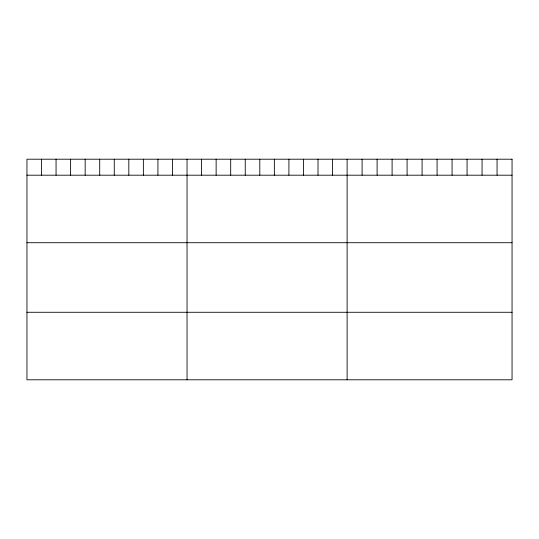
<?xml version="1.0" encoding="UTF-8"?>
<svg xmlns="http://www.w3.org/2000/svg" width="539" height="539" viewBox="0 0 539 539"><rect width="100%" height="100%" fill="white"/><g stroke="black" fill="none" stroke-linecap="round" stroke-linejoin="round"><path stroke-width="0.81" d="M26.95 175.195L512.05 175.195M26.95 242.712L512.05 242.712M26.95 312.276L512.05 312.276M497.059 159.207L497.059 175.195M482.061 159.207L482.061 175.195M467.07 159.207L467.07 175.195M452.073 159.207L452.073 175.195M437.082 159.207L437.082 175.195M422.084 159.207L422.084 175.195M407.093 159.207L407.093 175.195M392.096 159.207L392.096 175.195M377.105 159.207L377.105 175.195M362.107 159.207L362.107 175.195M347.116 159.207L347.116 379.793M332.563 159.207L332.563 175.195M318.01 159.207L318.01 175.195M303.457 159.207L303.457 175.195M288.904 159.207L288.904 175.195M274.351 159.207L274.351 175.195M259.798 159.207L259.798 175.195M245.245 159.207L245.245 175.195M230.692 159.207L230.692 175.195M216.139 159.207L216.139 175.195M201.586 159.207L201.586 175.195M187.033 159.207L187.033 379.793M172.48 159.207L172.48 175.195M157.927 159.207L157.927 175.195M143.374 159.207L143.374 175.195M128.821 159.207L128.821 175.195M114.268 159.207L114.268 175.195M99.715 159.207L99.715 175.195M85.162 159.207L85.162 175.195M70.609 159.207L70.609 175.195M56.056 159.207L56.056 175.195M41.503 159.207L41.503 175.195M512.05 159.207L26.95 159.207L26.95 379.793L512.05 379.793L512.05 159.207"/></g></svg>
